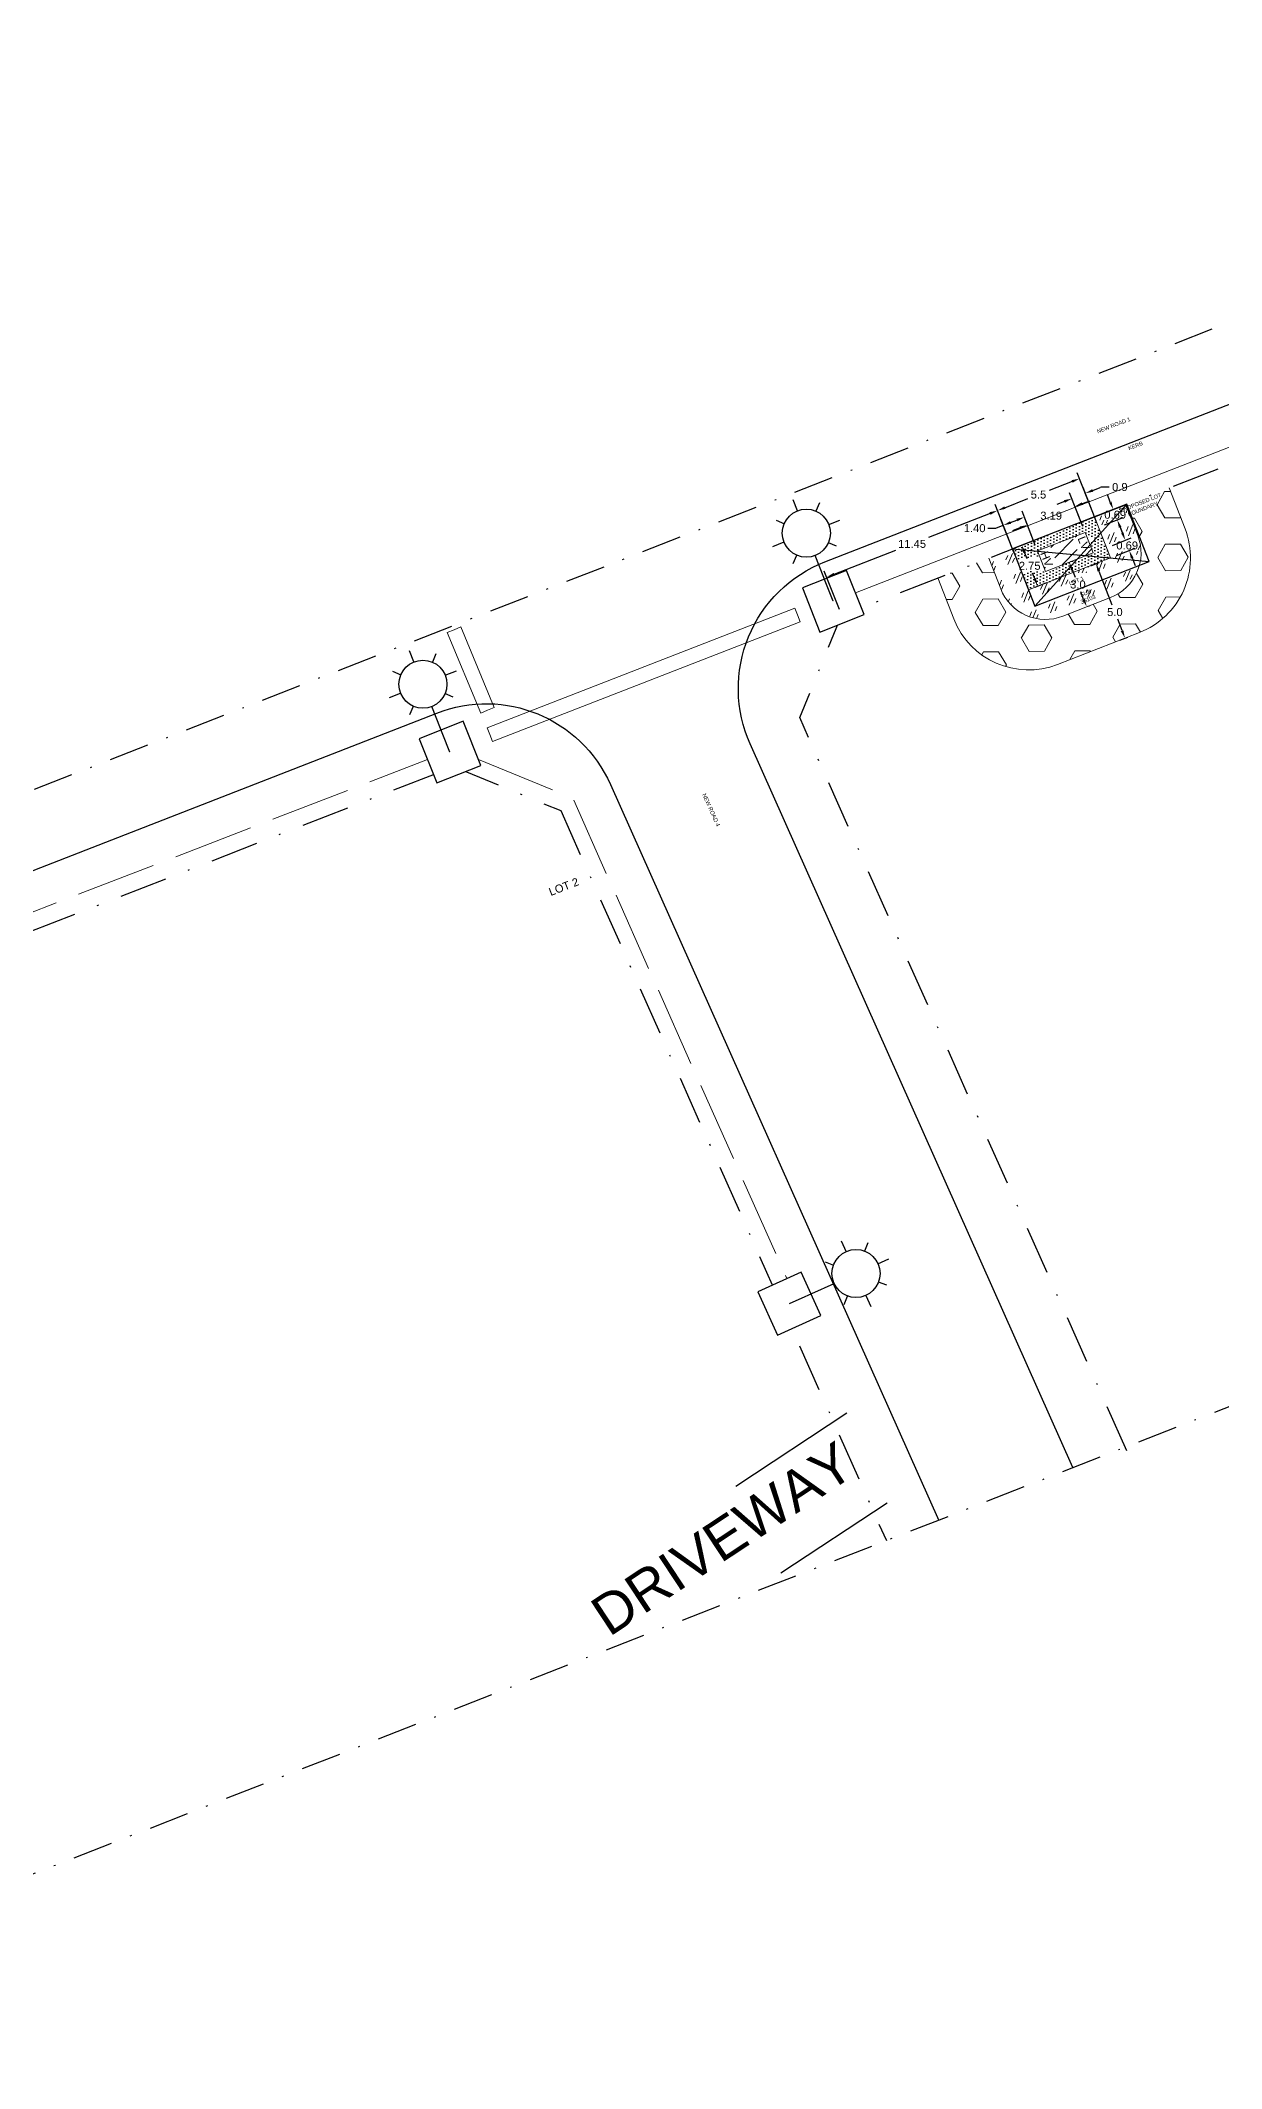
# Model space of a CAD drawing. Header units: metres. Extents: x 303471 to 304743, y 6269257 to 6269879.
# Drawn here: x 304360.6 to 304434.3, y 6269615 to 6269741.7 of the extents above; entities that cross this region are included whole.
import ezdxf
from ezdxf.enums import TextEntityAlignment as Align

# ---------------------------------------------------------------- set-up
doc = ezdxf.new("R2010")
doc.units = ezdxf.units.M
for name, pattern in [('DASHDOT2', [0.5, 0.25, -0.125, 0, -0.125]), ('DASHDOTX2', [2, 1, -0.5, 0, -0.5]), ('IE Trench LV', [6.5, 5, -1.5]), ('IECLTRLV', [6.5, 5, -1.5]), ('PHANTOM2', [1.25, 0.625, -0.125, 0.125, -0.125, 0.125, -0.125])]:
    doc.linetypes.add(name, pattern=pattern)
doc.layers.get('0').update_dxf_attribs({"color": 6})
for name, color, linetype in [('_User Miscellaneous1', 7, 'Continuous'), ('_User Miscellaneous4', 7, 'Continuous'), ('_User Miscellaneous5', 7, 'Continuous'), ('_User Miscellaneous6', 7, 'Continuous'), ('_User Miscellaneous7', 7, 'Continuous'), ('Equip_SP_SL_NEW', 2, 'Continuous'), ('Notes', 7, 'Continuous'), ('Sub_SP_NEW', 2, 'Continuous'), ('SupportsUG_SP_LV_SL_NEW', 2, 'Continuous'), ('UG_Details_SP_MISC', 7, 'Continuous')]:
    doc.layers.add(name, color=color, linetype=linetype)
doc.layers.add('Trench_SP_NEW', color=7, linetype='IECLTRLV', lineweight=20)
doc.styles.add('POLE_LABEL', font='arial.ttf')
doc.styles.add('SL_LABEL', font='arial.ttf')
doc.styles.get("Standard").update_dxf_attribs({"font": 'arial.ttf'})
doc.linetypes.add('IE Trench HV', pattern='A,7,-0.2,["/",Standard,S=3,R=0,X=0.6,Y=-1.4],-2.5', length=9.7)
doc.dimstyles.get("Standard").update_dxf_attribs({"dimtxt": 0.18, "dimasz": 0.18, "dimexe": 0.18, "dimexo": 0.0625, "dimgap": 0.09, "dimtad": 0, "dimtih": 1, "dimtoh": 1, "dimdec": 4, "dimzin": 0, "dimdsep": 46, "dimtxsty": 'Standard', "dimcen": 0.09, "dimadec": 0, "dimazin": 0, "dimtfac": 1, "dimtdec": 4, "dimtofl": 0, "dimtmove": 0, "dimatfit": 3, "dimfxl": 1, "dimtolj": 1, "dimtzin": 0, "dimarcsym": 0})

# ---------------------------------------------------------------- blocks, each defined once
blk = doc.blocks.new('COLUMN_NEW')
for tag, flags, p in [('NOTES', 9, (1.5, -2.4)), ('LABEL_ALIGNMENT', 9, (1.5, -2.6)), ('Z', 1, (1.5, -2.8))]:
    blk.add_attdef(tag, text='', height=0.2, dxfattribs=dict(flags=flags)).set_placement(p, align=Align.MIDDLE_LEFT)
blk.add_wipeout([(-1.485, -1.485), (1.485, -1.485), (1.485, 1.485), (-1.485, 1.485)])
at = {"lineweight": -3}
blk.add_lwpolyline([(-1.485, -1.485), (1.485, -1.485), (1.485, 1.485), (-1.485, 1.485)], close=True, dxfattribs=at)
for tag, height, flags, p in [('ASSET_NUM', 2.5, 8, (2, 2)), ('STREET_CODE', 0.2, 9, (1.5, 0)), ('OWNED_BY', 0.2, 9, (1.5, -0.4)), ('OPERATED_BY', 0.2, 9, (1.5, -0.6)), ('STATE', 0.2, 9, (1.5, -1)), ('COLUMN_TYPE', 0.2, 9, (1.5, -0.2)), ('USAGE', 0.2, 9, (1.5, -1.2)), ('MAINTAINED_BY', 0.2, 9, (1.5, -0.8)), ('SUBURB', 0.2, 9, (1.5, -1.8)), ('STREETNAME', 0.2, 9, (1.5, -2)), ('LEGEND', 0.2, 9, (1.5, -1.4)), ('PARENT', 0.2, 9, (1.5, -1.6)), ('LOCATION', 0.2, 9, (1.5, -2.2))]:
    blk.add_attdef(tag, text='', height=height, dxfattribs=dict(flags=flags)).set_placement(p, align=Align.MIDDLE_LEFT)
at = {"style": 'POLE_LABEL', "flags": 9}
blk.add_attdef('STRUCTURE_PLANT_NUMBER', text='', height=0.2, dxfattribs=at).set_placement((1.5, 0.242), align=Align.MIDDLE_LEFT)
blk = doc.blocks.new('*U97')
for p, q in [((-2.25, 5.63), (-2.53, 6.33)), ((-0.88, 6.14), (-1.1, 5.62)), ((-0.3, 4.8), (0.4, 5.07)), ((-3.59, 5.05), (-3.07, 4.83)), ((-3.78, 3.41), (-3.09, 3.68)), ((-2.51, 2.34), (-2.29, 2.86)), ((0, 0), (-1.14, 2.85)), ((0.2, 3.43), (-0.32, 3.65)), ((0, 0), (0, 0))]:
    blk.add_line(p, q)
blk.add_circle((-1.69, 4.24), 1.5)
at = {"style": 'SL_LABEL'}
for tag, height, flags, p in [('ASSET_NUM', 2.5, 8, (2, 2)), ('STREET_CODE', 0.2, 9, (0, -0.2))]:
    blk.add_attdef(tag, text='', height=height, dxfattribs=dict(at, flags=flags)).set_placement(p, align=Align.MIDDLE_LEFT)
for tag, p, flags in [('Z', (0, 0), 1), ('OPERATED_BY', (0, -9.61), 9)]:
    blk.add_attdef(tag, p, '', height=0.2, dxfattribs=dict(flags=flags))
for tag, height, flags, p in [('CONSTRUCTED_VOLTAGE', 0.2, 9, (0, -0.4)), ('CONTROL_TYPE', 0.2, 9, (0, -0.6)), ('LANTERN_PURPOSE', 0.2, 9, (0, -0.8)), ('LANTERN_TYPE', 0.2, 9, (0, -1)), ('NO_PHASES', 0.2, 9, (0, -1.2)), ('OPERATING_VOLTAGE', 0.2, 9, (0, -1.4)), ('ORIENTATION', 0.2, 9, (0, -1.6)), ('OWNED_BY', 0.2, 9, (0, -1.8)), ('STATE', 0.2, 9, (0, -2)), ('CEXIST', 0.2, 9, (0, -2.4)), ('CNEW', 0.2, 9, (0, -2.6)), ('USAGE', 0.2, 9, (0, -2.2)), ('LNUMBER', 2.5, 8, (1.2, -2.8)), ('CNUMBER', 0.2, 9, (0, -2.8)), ('CREMOVE', 0.2, 9, (0, -3)), ('CREPLACE', 0.2, 9, (0, -3.2)), ('LKINGHEIGHT', 0.2, 9, (0, -3.4)), ('LBRACKET', 0.2, 9, (0, -3.6)), ('LBRACKETVOCAB', 0.2, 9, (0, -3.8)), ('LCATEGORY', 0.2, 9, (0, -4)), ('LCHARGE1', 0.2, 9, (0, -4.2)), ('LCHARGE1PERCENT', 0.2, 9, (0, -4.4)), ('LCHARGE2', 0.2, 9, (0, -4.6)), ('LCHARGE2PERCENT', 0.2, 9, (0, -4.8)), ('LCHARGE3', 0.2, 9, (0, -5)), ('LCHARGE3PERCENT', 0.2, 9, (0, -5.2)), ('LEXIST', 0.2, 9, (0, -5.4)), ('LLAMP', 0.2, 9, (0, -5.6)), ('LLAMPVOCAB', 0.2, 9, (0, -5.8)), ('LMAST', 0.2, 9, (0, -6)), ('LMASTVOCAB', 0.2, 9, (0, -6.2)), ('LNEW', 0.2, 9, (0, -6.4)), ('LANTNUMBER', 0.2, 9, (0, -6.6)), ('LOUTREACH', 0.2, 9, (0, -7)), ('LOUTREACHVOCAB', 0.2, 9, (0, -7.2)), ('LRATECODE', 0.2, 9, (0, -7.4)), ('LREMOVE', 0.2, 9, (0, -7.6)), ('SUBURB', 0.2, 9, (0, -8.6)), ('STREETNAME', 0.2, 9, (0, -8.8)), ('LREPLACE', 0.2, 9, (0, -7.8)), ('LTYPE', 0.2, 9, (0, -8)), ('LTYPEVOCAB', 0.2, 9, (0, -8.2)), ('LEGEND', 0.2, 9, (0, -8.4)), ('LOCATION', 0.2, 9, (0, -9)), ('NOTES', 0.2, 9, (0, -9.2)), ('MAINTAINED_BY', 0.2, 9, (0, -9.86))]:
    blk.add_attdef(tag, text='', height=height, dxfattribs=dict(flags=flags)).set_placement(p, align=Align.MIDDLE_LEFT)
blk = doc.blocks.new('*U98')
for p, q in [((3.24, 3.93), (3.55, 3.24)), ((4.89, 3.8), (4.69, 3.28)), ((2.23, 2.61), (2.76, 2.41)), ((5.53, 2.49), (6.21, 2.8)), ((6.09, 1.15), (5.57, 1.34)), ((0, 0), (2.8, 1.26)), ((0, 0), (0, 0)), ((3.43, -0.05), (3.63, 0.47)), ((4.78, 0.51), (5.09, -0.18))]:
    blk.add_line(p, q)
blk.add_circle((4.16, 1.88), 1.5)
at = {"style": 'SL_LABEL'}
for tag, height, flags, p in [('ASSET_NUM', 2.5, 8, (2, 2)), ('STREET_CODE', 0.2, 9, (0, -0.2))]:
    blk.add_attdef(tag, text='', height=height, dxfattribs=dict(at, flags=flags)).set_placement(p, align=Align.MIDDLE_LEFT)
for tag, p, flags in [('Z', (0, 0), 1), ('OPERATED_BY', (0, -9.61), 9)]:
    blk.add_attdef(tag, p, '', height=0.2, dxfattribs=dict(flags=flags))
for tag, height, flags, p in [('CONSTRUCTED_VOLTAGE', 0.2, 9, (0, -0.4)), ('CONTROL_TYPE', 0.2, 9, (0, -0.6)), ('LANTERN_PURPOSE', 0.2, 9, (0, -0.8)), ('LANTERN_TYPE', 0.2, 9, (0, -1)), ('NO_PHASES', 0.2, 9, (0, -1.2)), ('OPERATING_VOLTAGE', 0.2, 9, (0, -1.4)), ('ORIENTATION', 0.2, 9, (0, -1.6)), ('OWNED_BY', 0.2, 9, (0, -1.8)), ('STATE', 0.2, 9, (0, -2)), ('CEXIST', 0.2, 9, (0, -2.4)), ('CNEW', 0.2, 9, (0, -2.6)), ('USAGE', 0.2, 9, (0, -2.2)), ('LNUMBER', 2.5, 8, (1.2, -2.8)), ('CNUMBER', 0.2, 9, (0, -2.8)), ('CREMOVE', 0.2, 9, (0, -3)), ('CREPLACE', 0.2, 9, (0, -3.2)), ('LKINGHEIGHT', 0.2, 9, (0, -3.4)), ('LBRACKET', 0.2, 9, (0, -3.6)), ('LBRACKETVOCAB', 0.2, 9, (0, -3.8)), ('LCATEGORY', 0.2, 9, (0, -4)), ('LCHARGE1', 0.2, 9, (0, -4.2)), ('LCHARGE1PERCENT', 0.2, 9, (0, -4.4)), ('LCHARGE2', 0.2, 9, (0, -4.6)), ('LCHARGE2PERCENT', 0.2, 9, (0, -4.8)), ('LCHARGE3', 0.2, 9, (0, -5)), ('LCHARGE3PERCENT', 0.2, 9, (0, -5.2)), ('LEXIST', 0.2, 9, (0, -5.4)), ('LLAMP', 0.2, 9, (0, -5.6)), ('LLAMPVOCAB', 0.2, 9, (0, -5.8)), ('LMAST', 0.2, 9, (0, -6)), ('LMASTVOCAB', 0.2, 9, (0, -6.2)), ('LNEW', 0.2, 9, (0, -6.4)), ('LANTNUMBER', 0.2, 9, (0, -6.6)), ('LOUTREACH', 0.2, 9, (0, -7)), ('LOUTREACHVOCAB', 0.2, 9, (0, -7.2)), ('LRATECODE', 0.2, 9, (0, -7.4)), ('LREMOVE', 0.2, 9, (0, -7.6)), ('SUBURB', 0.2, 9, (0, -8.6)), ('STREETNAME', 0.2, 9, (0, -8.8)), ('LREPLACE', 0.2, 9, (0, -7.8)), ('LTYPE', 0.2, 9, (0, -8)), ('LTYPEVOCAB', 0.2, 9, (0, -8.2)), ('LEGEND', 0.2, 9, (0, -8.4)), ('LOCATION', 0.2, 9, (0, -9)), ('NOTES', 0.2, 9, (0, -9.2)), ('MAINTAINED_BY', 0.2, 9, (0, -9.86))]:
    blk.add_attdef(tag, text='', height=height, dxfattribs=dict(flags=flags)).set_placement(p, align=Align.MIDDLE_LEFT)
blk = doc.blocks.new('*U99')
for p, q in [((-2.23, 5.64), (-2.5, 6.34)), ((-3.57, 5.07), (-3.05, 4.84)), ((-0.86, 6.14), (-1.08, 5.62)), ((-0.28, 4.8), (0.42, 5.07)), ((-3.77, 3.42), (-3.07, 3.7)), ((-2.5, 2.35), (-2.27, 2.87)), ((0, 0), (-1.13, 2.85)), ((0.21, 3.43), (-0.3, 3.65)), ((0, 0), (0, 0))]:
    blk.add_line(p, q)
blk.add_circle((-1.68, 4.25), 1.5)
at = {"style": 'SL_LABEL'}
for tag, height, flags, p in [('ASSET_NUM', 2.5, 8, (2, 2)), ('STREET_CODE', 0.2, 9, (0, -0.2))]:
    blk.add_attdef(tag, text='', height=height, dxfattribs=dict(at, flags=flags)).set_placement(p, align=Align.MIDDLE_LEFT)
for tag, p, flags in [('Z', (0, 0), 1), ('OPERATED_BY', (0, -9.61), 9)]:
    blk.add_attdef(tag, p, '', height=0.2, dxfattribs=dict(flags=flags))
for tag, height, flags, p in [('CONSTRUCTED_VOLTAGE', 0.2, 9, (0, -0.4)), ('CONTROL_TYPE', 0.2, 9, (0, -0.6)), ('LANTERN_PURPOSE', 0.2, 9, (0, -0.8)), ('LANTERN_TYPE', 0.2, 9, (0, -1)), ('NO_PHASES', 0.2, 9, (0, -1.2)), ('OPERATING_VOLTAGE', 0.2, 9, (0, -1.4)), ('ORIENTATION', 0.2, 9, (0, -1.6)), ('OWNED_BY', 0.2, 9, (0, -1.8)), ('STATE', 0.2, 9, (0, -2)), ('CEXIST', 0.2, 9, (0, -2.4)), ('CNEW', 0.2, 9, (0, -2.6)), ('USAGE', 0.2, 9, (0, -2.2)), ('LNUMBER', 2.5, 8, (1.2, -2.8)), ('CNUMBER', 0.2, 9, (0, -2.8)), ('CREMOVE', 0.2, 9, (0, -3)), ('CREPLACE', 0.2, 9, (0, -3.2)), ('LKINGHEIGHT', 0.2, 9, (0, -3.4)), ('LBRACKET', 0.2, 9, (0, -3.6)), ('LBRACKETVOCAB', 0.2, 9, (0, -3.8)), ('LCATEGORY', 0.2, 9, (0, -4)), ('LCHARGE1', 0.2, 9, (0, -4.2)), ('LCHARGE1PERCENT', 0.2, 9, (0, -4.4)), ('LCHARGE2', 0.2, 9, (0, -4.6)), ('LCHARGE2PERCENT', 0.2, 9, (0, -4.8)), ('LCHARGE3', 0.2, 9, (0, -5)), ('LCHARGE3PERCENT', 0.2, 9, (0, -5.2)), ('LEXIST', 0.2, 9, (0, -5.4)), ('LLAMP', 0.2, 9, (0, -5.6)), ('LLAMPVOCAB', 0.2, 9, (0, -5.8)), ('LMAST', 0.2, 9, (0, -6)), ('LMASTVOCAB', 0.2, 9, (0, -6.2)), ('LNEW', 0.2, 9, (0, -6.4)), ('LANTNUMBER', 0.2, 9, (0, -6.6)), ('LOUTREACH', 0.2, 9, (0, -7)), ('LOUTREACHVOCAB', 0.2, 9, (0, -7.2)), ('LRATECODE', 0.2, 9, (0, -7.4)), ('LREMOVE', 0.2, 9, (0, -7.6)), ('SUBURB', 0.2, 9, (0, -8.6)), ('STREETNAME', 0.2, 9, (0, -8.8)), ('LREPLACE', 0.2, 9, (0, -7.8)), ('LTYPE', 0.2, 9, (0, -8)), ('LTYPEVOCAB', 0.2, 9, (0, -8.2)), ('LEGEND', 0.2, 9, (0, -8.4)), ('LOCATION', 0.2, 9, (0, -9)), ('NOTES', 0.2, 9, (0, -9.2)), ('MAINTAINED_BY', 0.2, 9, (0, -9.86))]:
    blk.add_attdef(tag, text='', height=height, dxfattribs=dict(flags=flags)).set_placement(p, align=Align.MIDDLE_LEFT)
blk = doc.blocks.new('SUB_PADMOUNT_NEW')
for p, q in [((-3.84, 1.92), (3.84, -1.92)), ((3.84, 1.92), (-3.84, -1.92))]:
    blk.add_line(p, q)
blk.add_lwpolyline([(-3.84, -1.92), (3.84, -1.92), (3.84, 1.92), (-3.84, 1.92)], close=True)
for tag, height, flags, p in [('ASSET_NUM', 2.5, 8, (2, 2)), ('STREET_CODE', 0.2, 9, (1.5, 0)), ('OPERATING_VOLTAGE', 0.2, 9, (1.5, -0.4)), ('ORIENTATION', 0.2, 9, (1.5, -0.6)), ('OWNED_BY', 0.2, 9, (1.5, -0.8)), ('OPERATED_BY', 0.2, 9, (1.5, -1)), ('NO_PHASES', 0.2, 9, (1.5, -0.2)), ('MAINTAINED_BY', 0.2, 9, (1.5, -1.2)), ('CONSTRUCTED_VOLTAGE', 0.2, 9, (1.5, -1.4)), ('SECONDARY_VOLTAGE', 0.2, 9, (1.5, -1.6)), ('STATE', 0.2, 9, (1.5, -1.8)), ('SUBSTATION_TYPE', 0.2, 9, (1.5, -2.2)), ('PARENT', 0.2, 9, (1.5, -2)), ('USAGE', 0.2, 9, (1.5, -2.4)), ('LEGEND', 0.2, 9, (1.5, -2.6)), ('SUBURB', 0.2, 9, (1.5, -2.8)), ('STREETNAME', 0.2, 9, (1.5, -3)), ('Z', 0.2, 1, (1.5, -3.6)), ('LOCATION', 0.2, 9, (1.5, -3.2)), ('NOTES', 0.2, 9, (1.5, -3.4))]:
    blk.add_attdef(tag, text='', height=height, dxfattribs=dict(flags=flags)).set_placement(p, align=Align.MIDDLE_LEFT)
blk = doc.blocks.new('*D132')
at = {"layer": '_User Miscellaneous5', "color": 0, "linetype": 'Continuous', "lineweight": -2, "transparency": 16777216}
for p, q in [((304425.02, 6269714.11), (304423.58, 6269713.55)), ((304426.27, 6269712.27), (304425.34, 6269714.66)), ((304421.15, 6269710.27), (304420.21, 6269712.67)), ((304420.82, 6269712.47), (304422.26, 6269713.04))]:
    blk.add_line(p, q, dxfattribs=at)
at = {"layer": '_User Miscellaneous5', "color": 0, "linetype": 'Continuous', "lineweight": 0, "transparency": 16777216}
for points in [[(304424.99, 6269714.19), (304425.05, 6269714.03), (304425.48, 6269714.29)], [(304420.79, 6269712.55), (304420.85, 6269712.4), (304420.36, 6269712.29)]]:
    blk.add_solid(points, dxfattribs=at)
at = {"layer": 'Defpoints', "color": 0, "linetype": 'Continuous', "lineweight": 0, "transparency": 16777216}
for p in [(304425.48, 6269714.29), (304426.41, 6269711.9), (304421.29, 6269709.9)]:
    blk.add_point(p, dxfattribs=at)
at = {"layer": '_User Miscellaneous5', "color": 0, "linetype": 'Continuous', "lineweight": 0, "transparency": 16777216, "insert": (304422.92, 6269713.29), "char_height": 0.5, "attachment_point": 5}
blk.add_mtext('\\A1;5.5', dxfattribs=at)
blk = doc.blocks.new('*D129')
at = {"layer": '_User Miscellaneous5', "color": 0, "linetype": 'Continuous', "lineweight": -2, "transparency": 16777216}
for p, q in [((304422.42, 6269710.34), (304421.68, 6269710.05)), ((304422.05, 6269709.66), (304422.19, 6269709.3)), ((304422.69, 6269708.03), (304422.55, 6269708.39)), ((304423.42, 6269707.78), (304422.68, 6269707.49))]:
    blk.add_line(p, q, dxfattribs=at)
at = {"layer": '_User Miscellaneous5', "color": 0, "linetype": 'Continuous', "lineweight": 0, "transparency": 16777216}
for points in [[(304422.13, 6269709.69), (304421.97, 6269709.63), (304421.87, 6269710.13)], [(304422.76, 6269708.06), (304422.61, 6269708), (304422.87, 6269707.56)]]:
    blk.add_solid(points, dxfattribs=at)
at = {"layer": 'Defpoints', "color": 0, "linetype": 'Continuous', "lineweight": 0, "transparency": 16777216}
for p in [(304422.6, 6269710.41), (304422.87, 6269707.56), (304423.6, 6269707.85)]:
    blk.add_point(p, dxfattribs=at)
at = {"layer": '_User Miscellaneous5', "color": 0, "linetype": 'Continuous', "lineweight": 0, "transparency": 16777216, "insert": (304422.37, 6269708.84), "char_height": 0.5, "attachment_point": 5}
blk.add_mtext('\\A1;2.75', dxfattribs=at)
blk = doc.blocks.new('*D133')
at = {"layer": '_User Miscellaneous5', "color": 0, "linetype": 'Continuous', "lineweight": -2, "transparency": 16777216}
for p, q in [((304425.68, 6269711.3), (304425.05, 6269712.92)), ((304425.66, 6269712.73), (304426.13, 6269712.91)), ((304421.76, 6269711.21), (304421.29, 6269711.03)), ((304422.71, 6269710.14), (304422.08, 6269711.76))]:
    blk.add_line(p, q, dxfattribs=at)
at = {"layer": '_User Miscellaneous5', "color": 0, "linetype": 'Continuous', "lineweight": 0, "transparency": 16777216}
for points in [[(304425.63, 6269712.81), (304425.69, 6269712.65), (304425.19, 6269712.55)], [(304421.73, 6269711.29), (304421.79, 6269711.13), (304422.22, 6269711.39)]]:
    blk.add_solid(points, dxfattribs=at)
at = {"layer": 'Defpoints', "color": 0, "linetype": 'Continuous', "lineweight": 0, "transparency": 16777216}
for p in [(304425.19, 6269712.55), (304422.86, 6269709.77), (304425.83, 6269710.93)]:
    blk.add_point(p, dxfattribs=at)
at = {"layer": '_User Miscellaneous5', "color": 0, "linetype": 'Continuous', "lineweight": 0, "transparency": 16777216, "insert": (304423.71, 6269711.97), "char_height": 0.5, "attachment_point": 5}
blk.add_mtext('\\A1;3.19', dxfattribs=at)
blk = doc.blocks.new('*D134')
at = {"layer": '_User Miscellaneous5', "color": 0, "linetype": 'Continuous', "lineweight": -2, "transparency": 16777216}
for p, q in [((304419.75, 6269711.19), (304420.25, 6269711.19)), ((304420.25, 6269711.19), (304420.72, 6269711.37)), ((304421.4, 6269709.63), (304420.57, 6269711.74)), ((304421.18, 6269711.55), (304421.57, 6269711.7)), ((304422.71, 6269710.14), (304421.89, 6269712.25))]:
    blk.add_line(p, q, dxfattribs=at)
at = {"layer": '_User Miscellaneous5', "color": 0, "linetype": 'Continuous', "lineweight": 0, "transparency": 16777216}
for points in [[(304421.15, 6269711.63), (304421.21, 6269711.47), (304420.72, 6269711.37)], [(304421.54, 6269711.78), (304421.6, 6269711.62), (304422.03, 6269711.88)]]:
    blk.add_solid(points, dxfattribs=at)
at = {"layer": 'Defpoints', "color": 0, "linetype": 'Continuous', "lineweight": 0, "transparency": 16777216}
for p in [(304422.03, 6269711.88), (304422.86, 6269709.77), (304421.54, 6269709.26)]:
    blk.add_point(p, dxfattribs=at)
at = {"layer": '_User Miscellaneous5', "color": 0, "linetype": 'Continuous', "lineweight": 0, "transparency": 16777216, "insert": (304418.93, 6269711.19), "char_height": 0.5, "attachment_point": 5}
blk.add_mtext('\\A1;1.40', dxfattribs=at)
blk = doc.blocks.new('*D135')
at = {"layer": '_User Miscellaneous5', "color": 0, "linetype": 'Continuous', "lineweight": -2, "transparency": 16777216}
for p, q in [((304426.52, 6269711.63), (304425.7, 6269713.74)), ((304426.31, 6269713.55), (304426.77, 6269713.73)), ((304426.84, 6269713.76), (304426.77, 6269713.73)), ((304427.34, 6269713.76), (304426.84, 6269713.76)), ((304424.54, 6269712.86), (304424.07, 6269712.68)), ((304425.68, 6269711.3), (304424.86, 6269713.41))]:
    blk.add_line(p, q, dxfattribs=at)
at = {"layer": '_User Miscellaneous5', "color": 0, "linetype": 'Continuous', "lineweight": 0, "transparency": 16777216}
for points in [[(304426.28, 6269713.63), (304426.34, 6269713.47), (304425.84, 6269713.37)], [(304424.51, 6269712.94), (304424.57, 6269712.78), (304425, 6269713.04)]]:
    blk.add_solid(points, dxfattribs=at)
at = {"layer": 'Defpoints', "color": 0, "linetype": 'Continuous', "lineweight": 0, "transparency": 16777216}
for p in [(304425.84, 6269713.37), (304426.67, 6269711.25), (304425.83, 6269710.93)]:
    blk.add_point(p, dxfattribs=at)
at = {"layer": '_User Miscellaneous5', "color": 0, "linetype": 'Continuous', "lineweight": 0, "transparency": 16777216, "insert": (304428, 6269713.76), "char_height": 0.5, "attachment_point": 5}
blk.add_mtext('\\A1;0.9', dxfattribs=at)
blk = doc.blocks.new('*D130')
at = {"layer": '_User Miscellaneous5', "color": 0, "linetype": 'Continuous', "lineweight": -2, "transparency": 16777216}
for p, q in [((304426.18, 6269708.85), (304426.7, 6269709.05)), ((304426.69, 6269708.51), (304427.51, 6269706.41)), ((304428.14, 6269704.79), (304427.87, 6269705.5)), ((304428, 6269704.19), (304428.51, 6269704.39))]:
    blk.add_line(p, q, dxfattribs=at)
at = {"layer": '_User Miscellaneous5', "color": 0, "linetype": 'Continuous', "lineweight": 0, "transparency": 16777216}
for points in [[(304426.77, 6269708.54), (304426.61, 6269708.48), (304426.51, 6269708.98)], [(304428.22, 6269704.82), (304428.06, 6269704.76), (304428.32, 6269704.32)]]:
    blk.add_solid(points, dxfattribs=at)
at = {"layer": 'Defpoints', "color": 0, "linetype": 'Continuous', "lineweight": 0, "transparency": 16777216}
for p in [(304426, 6269708.78), (304427.81, 6269704.12), (304428.32, 6269704.32)]:
    blk.add_point(p, dxfattribs=at)
at = {"layer": '_User Miscellaneous5', "color": 0, "linetype": 'Continuous', "lineweight": 0, "transparency": 16777216, "insert": (304427.69, 6269705.95), "char_height": 0.5, "attachment_point": 5}
blk.add_mtext('\\A1;5.0', dxfattribs=at)
blk = doc.blocks.new('*D131')
at = {"layer": '_User Miscellaneous5', "color": 0, "linetype": 'Continuous', "lineweight": -2, "transparency": 16777216}
for p, q in [((304424.91, 6269709.1), (304425.02, 6269709.14)), ((304425.02, 6269708.61), (304425.2, 6269708.13)), ((304425.74, 6269706.74), (304425.56, 6269707.22)), ((304426, 6269706.31), (304426.11, 6269706.35))]:
    blk.add_line(p, q, dxfattribs=at)
at = {"layer": '_User Miscellaneous5', "color": 0, "linetype": 'Continuous', "lineweight": 0, "transparency": 16777216}
for points in [[(304425.09, 6269708.64), (304424.94, 6269708.57), (304424.84, 6269709.07)], [(304425.82, 6269706.77), (304425.67, 6269706.71), (304425.93, 6269706.28)]]:
    blk.add_solid(points, dxfattribs=at)
at = {"layer": 'Defpoints', "color": 0, "linetype": 'Continuous', "lineweight": 0, "transparency": 16777216}
for p in [(304424.72, 6269709.03), (304425.82, 6269706.23), (304425.93, 6269706.28)]:
    blk.add_point(p, dxfattribs=at)
at = {"layer": '_User Miscellaneous5', "color": 0, "linetype": 'Continuous', "lineweight": 0, "transparency": 16777216, "insert": (304425.38, 6269707.67), "char_height": 0.5, "attachment_point": 5}
blk.add_mtext('\\A1;3.0', dxfattribs=at)
blk = doc.blocks.new('*D136')
at = {"layer": '_User Miscellaneous5', "color": 0, "linetype": 'Continuous', "lineweight": -2, "transparency": 16777216}
for p, q in [((304426.79, 6269712.04), (304427.96, 6269712.5)), ((304427.4, 6269712.82), (304427.22, 6269713.29)), ((304427.04, 6269711.4), (304428.21, 6269711.86)), ((304428.02, 6269711.25), (304428.2, 6269710.78))]:
    blk.add_line(p, q, dxfattribs=at)
at = {"layer": '_User Miscellaneous5', "color": 0, "linetype": 'Continuous', "lineweight": 0, "transparency": 16777216}
for points in [[(304427.48, 6269712.85), (304427.33, 6269712.79), (304427.59, 6269712.36)], [(304428.1, 6269711.28), (304427.94, 6269711.22), (304427.84, 6269711.71)]]:
    blk.add_solid(points, dxfattribs=at)
at = {"layer": 'Defpoints', "color": 0, "linetype": 'Continuous', "lineweight": 0, "transparency": 16777216}
for p in [(304427.59, 6269712.36), (304426.41, 6269711.9), (304426.67, 6269711.25)]:
    blk.add_point(p, dxfattribs=at)
at = {"layer": '_User Miscellaneous5', "color": 0, "linetype": 'Continuous', "lineweight": 0, "transparency": 16777216, "insert": (304427.71, 6269712.03), "char_height": 0.5, "attachment_point": 5}
blk.add_mtext('\\A1;0.69', dxfattribs=at)
blk = doc.blocks.new('*D137')
at = {"layer": '_User Miscellaneous5', "color": 0, "linetype": 'Continuous', "lineweight": -2, "transparency": 16777216}
for p, q in [((304428.16, 6269710.9), (304427.97, 6269711.37)), ((304427.54, 6269710.12), (304428.71, 6269710.58)), ((304427.79, 6269709.48), (304428.96, 6269709.94)), ((304428.77, 6269709.33), (304428.95, 6269708.86))]:
    blk.add_line(p, q, dxfattribs=at)
at = {"layer": '_User Miscellaneous5', "color": 0, "linetype": 'Continuous', "lineweight": 0, "transparency": 16777216}
for points in [[(304428.23, 6269710.93), (304428.08, 6269710.87), (304428.34, 6269710.44)], [(304428.85, 6269709.36), (304428.69, 6269709.3), (304428.59, 6269709.79)]]:
    blk.add_solid(points, dxfattribs=at)
at = {"layer": 'Defpoints', "color": 0, "linetype": 'Continuous', "lineweight": 0, "transparency": 16777216}
for p in [(304427.16, 6269709.98), (304428.34, 6269710.44), (304427.41, 6269709.34)]:
    blk.add_point(p, dxfattribs=at)
at = {"layer": '_User Miscellaneous5', "color": 0, "linetype": 'Continuous', "lineweight": 0, "transparency": 16777216, "insert": (304428.46, 6269710.11), "char_height": 0.5, "attachment_point": 5}
blk.add_mtext('\\A1;0.69', dxfattribs=at)
blk = doc.blocks.new('*D159')
at = {"layer": '_User Miscellaneous5', "color": 0, "linetype": 'Continuous', "lineweight": -2, "transparency": 16777216}
for p, q in [((304421.15, 6269710.27), (304420.21, 6269712.67)), ((304419.89, 6269712.11), (304416.05, 6269710.61)), ((304410.16, 6269708.32), (304414, 6269709.82)), ((304410.48, 6269706.12), (304409.54, 6269708.51))]:
    blk.add_line(p, q, dxfattribs=at)
at = {"layer": '_User Miscellaneous5', "color": 0, "linetype": 'Continuous', "lineweight": 0, "transparency": 16777216}
for points in [[(304419.86, 6269712.19), (304419.92, 6269712.03), (304420.36, 6269712.29)], [(304410.13, 6269708.4), (304410.19, 6269708.24), (304409.69, 6269708.14)]]:
    blk.add_solid(points, dxfattribs=at)
at = {"layer": 'Defpoints', "color": 0, "linetype": 'Continuous', "lineweight": 0, "transparency": 16777216}
for p in [(304420.36, 6269712.29), (304421.29, 6269709.9), (304410.62, 6269705.74)]:
    blk.add_point(p, dxfattribs=at)
at = {"layer": '_User Miscellaneous5', "color": 0, "linetype": 'Continuous', "lineweight": 0, "transparency": 16777216, "insert": (304415.02, 6269710.21), "char_height": 0.5, "attachment_point": 5}
blk.add_mtext('\\A1;11.45', dxfattribs=at)

msp = doc.modelspace()

# ---------------------------------------------------------------- hatches: boundary and pattern name
at = {"layer": '_User Miscellaneous5', "linetype": 'Continuous', "lineweight": 0}
h = msp.add_hatch(dxfattribs=at)
h.set_pattern_fill('HEX', scale=0.3, angle=0.62495182)
h.paths.add_polyline_path([(304420.557, 6269707.404), (304419.809, 6269709.324), (304416.632, 6269708.086), (304417.633, 6269705.519, 0.4140935), (304424.107, 6269702.678), (304429.231, 6269704.675, 0.4145199), (304432.073, 6269711.154), (304431.073, 6269713.713), (304428.372, 6269712.66), (304429.12, 6269710.74, -0.4142122), (304427.414, 6269706.856), (304424.442, 6269705.698, -0.414215)])
h.paths.add_polyline_path([(304427.249, 6269705.505), (304428.47, 6269705.505), (304428.47, 6269706.536), (304427.249, 6269706.536)], flags=24)
h = msp.add_hatch(dxfattribs=at)
h.set_pattern_fill('GOST_GLASS', scale=0.15, angle=22.90554648)
edge = h.paths.add_edge_path()
edge.add_line((304429.12, 6269710.74), (304428.372, 6269712.66))
edge.add_line((304428.372, 6269712.66), (304426.414, 6269711.897))
edge.add_line((304426.414, 6269711.897), (304427.416, 6269709.333))
edge.add_line((304427.416, 6269709.333), (304422.291, 6269707.337))
edge.add_line((304422.291, 6269707.337), (304421.291, 6269709.901))
edge.add_line((304421.291, 6269709.901), (304419.809, 6269709.324))
edge.add_line((304419.809, 6269709.324), (304420.557, 6269707.404))
edge.add_arc((304423.352, 6269708.493), 3, 201.2886, 291.28888)
edge.add_line((304424.442, 6269705.698), (304427.414, 6269706.856))
edge.add_arc((304426.325, 6269709.651), 3, 291.28888, 381.28861)
h.paths.add_polyline_path([(304421.734, 6269708.671), (304421.756, 6269708.478), (304421.7, 6269708.71), (304421.554, 6269709.058)], flags=16)
h.paths.add_polyline_path([(304425.325, 6269707.37), (304426.546, 6269707.37), (304426.546, 6269708.4), (304425.325, 6269708.4)], flags=16)
h.paths.add_polyline_path([(304426.988, 6269711.666), (304428.44, 6269711.775), (304428.368, 6269712.355), (304427.075, 6269712.321)], flags=16)
h.paths.add_polyline_path([(304427.615, 6269709.737), (304429.145, 6269709.755), (304429.174, 6269710.38), (304427.827, 6269710.447)], flags=16)
at = {"layer": '_User Miscellaneous5'}
h = msp.add_hatch(dxfattribs=at)
h.set_pattern_fill('DOTS', scale=0.125, angle=88.90555, style=0)
h.set_pattern_definition([(88.9055464818, (0, 0), (-0.1965061550294, 0.1029909354914), [0, -0.1984375])])
h.paths.add_polyline_path([(304426.414, 6269711.897), (304421.291, 6269709.901), (304422.291, 6269707.337), (304427.416, 6269709.333)])
h.paths.add_polyline_path([(304425.827, 6269710.928), (304426.325, 6269709.651), (304423.352, 6269708.493), (304422.855, 6269709.768)], flags=16)
h.paths.add_polyline_path([(304426.228, 6269710.69), (304426.414, 6269710.055), (304426.399, 6269709.977), (304425.988, 6269711.002)], flags=16)
h.paths.add_polyline_path([(304422.715, 6269709.529), (304423.303, 6269708.619), (304421.853, 6269708.46), (304421.652, 6269709.14)], flags=16)
at = {"layer": '_User Miscellaneous5', "linetype": 'IE Trench LV'}
h = msp.add_hatch(dxfattribs=at)
h.set_pattern_fill('ANSI31', scale=0.2, angle=0.62495182)
h.paths.add_polyline_path([(304426.325, 6269709.651), (304425.827, 6269710.928), (304422.855, 6269709.768), (304423.352, 6269708.493)])
h.paths.add_polyline_path([(304425.032, 6269710.619), (304425.443, 6269709.594), (304426.224, 6269709.909), (304425.899, 6269710.745)], flags=17)
h.paths.add_polyline_path([(304422.901, 6269709.653), (304423.262, 6269708.725), (304424.105, 6269708.942), (304423.651, 6269710.075)], flags=16)

# ---------------------------------------------------------------- linework, layer by layer
at = {"layer": '_User Miscellaneous1', "color": 1, "linetype": 'DASHDOT2', "ltscale": 10, "flags": 128}
msp.add_lwpolyline([(304479.892, 6269741.655), (304505.67, 6269683.99), (304349.291, 6269622.884), (304338.368, 6269618.616), (304209.389, 6269568.217), (304209.389, 6269568.217), (304176.396, 6269623.063), (304315.405, 6269677.381), (304326.328, 6269681.65)], close=True, dxfattribs=at)
at = {"layer": '_User Miscellaneous1', "color": 8, "linetype": 'DASHDOTX2', "ltscale": 3, "flags": 128}
msp.add_lwpolyline([(304428.432, 6269653.556), (304408, 6269699.362), (304410.622, 6269705.744), (304471.318, 6269729.395), (304478.014, 6269726.644), (304498.325, 6269681.12)], dxfattribs=at)
at = {"layer": '_User Miscellaneous1', "color": 8, "linetype": 'DASHDOTX2', "ltscale": 3}
msp.add_lwpolyline([(304343.568, 6269620.648), (304323.197, 6269666.318), (304325.819, 6269672.7), (304386.379, 6269696.297), (304393.075, 6269693.546), (304413.417, 6269647.941)], dxfattribs=at)
at = {"layer": '_User Miscellaneous1', "color": 8}
for points in [[(304404.011, 6269651.351), (304410.938, 6269655.924), (304410.948, 6269655.928)], [(304413.467, 6269650.283), (304413.457, 6269650.277), (304406.832, 6269645.904)]]:
    msp.add_lwpolyline(points, dxfattribs=at)
at = {"layer": '_User Miscellaneous4', "color": 8, "flags": 128}
for points in [[(304425.064, 6269652.515), (304404.904, 6269697.712, -0.4283423), (304409.58, 6269709.094), (304458.495, 6269728.154), (304470.266, 6269732.741, -0.4001935), (304481.114, 6269728.284), (304501.44, 6269682.728)], [(304340.296, 6269619.392), (304320.101, 6269664.668, -0.4283423), (304324.778, 6269676.05), (304385.327, 6269699.644, -0.4002246), (304396.176, 6269695.186), (304416.689, 6269649.197)]]:
    msp.add_lwpolyline(points, format="xyb", dxfattribs=at)
at = {"layer": '_User Miscellaneous5', "linetype": 'Continuous', "lineweight": 0, "ltscale": 5, "flags": 128}
msp.add_lwpolyline([(304416.632, 6269708.086), (304417.633, 6269705.519, 0.4140935), (304424.107, 6269702.678), (304429.231, 6269704.675, 0.4145199), (304432.073, 6269711.154), (304431.073, 6269713.713)], format="xyb", dxfattribs=at)
at = {"layer": '_User Miscellaneous5', "color": 7, "linetype": 'Continuous', "lineweight": 0, "flags": 128}
msp.add_lwpolyline([(304419.809, 6269709.324), (304420.557, 6269707.404, 0.414215), (304424.442, 6269705.698), (304427.414, 6269706.856, 0.4142122), (304429.12, 6269710.74), (304428.372, 6269712.66)], format="xyb", dxfattribs=at)
at = {"layer": '_User Miscellaneous5', "linetype": 'Continuous', "lineweight": 0, "ltscale": 5, "flags": 128}
msp.add_lwpolyline([(304421.291, 6269709.901), (304422.291, 6269707.337), (304427.416, 6269709.333), (304426.414, 6269711.897), (304421.291, 6269709.901)], dxfattribs=at)
at = {"layer": '_User Miscellaneous5', "color": 7, "linetype": 'Continuous', "lineweight": 0, "flags": 128}
msp.add_lwpolyline([(304423.352, 6269708.493), (304426.325, 6269709.651), (304425.827, 6269710.928), (304422.855, 6269709.768), (304423.352, 6269708.493)], dxfattribs=at)
at = {"layer": 'Trench_SP_NEW', "linetype": 'IE Trench HV', "flags": 128}
msp.add_lwpolyline([(304411.485, 6269707.153), (304411.485, 6269707.153), (304411.485, 6269707.153), (304469.697, 6269729.836)], dxfattribs=at)
at = {"layer": 'Trench_SP_NEW', "linetype": 'IE Trench LV', "flags": 128}
for points in [[(304326.577, 6269674.26), (304326.577, 6269674.26), (304326.577, 6269674.26), (304384.742, 6269696.738)], [(304387.94, 6269696.737), (304393.825, 6269694.319), (304407.204, 6269664.309)]]:
    msp.add_lwpolyline(points, dxfattribs=at)
at = {"layer": 'UG_Details_SP_MISC', "lineweight": 0}
for p, q in [((304385.985, 6269704.672), (304386.406, 6269704.847)), ((304386.827, 6269705.023), (304386.406, 6269704.847)), ((304388.918, 6269699.994), (304386.827, 6269705.023)), ((304388.918, 6269699.994), (304388.497, 6269699.819))]:
    msp.add_line(p, q, dxfattribs=at)

# ---------------------------------------------------------------- block references
at = {"layer": 'Sub_SP_NEW', "rotation": 21.28887948596145}
msp.add_blockref('SUB_PADMOUNT_NEW', (304425.566, 6269709.506), dxfattribs=at)

# ---------------------------------------------------------------- texts
at = {"layer": '_User Miscellaneous1', "color": 8, "linetype": 'PHANTOM2', "lineweight": 0, "ltscale": 2, "insert": (304394.716, 6269643.981), "char_height": 2.5, "attachment_point": 1, "rotation": 33.42845}
msp.add_mtext_dynamic_manual_height_columns('DRIVEWAY', width=21.50522, gutter_width=40, heights=[0], dxfattribs=at)
at = {"layer": '_User Miscellaneous6', "linetype": 'PHANTOM2', "lineweight": 0, "ltscale": 2, "char_height": 0.25, "attachment_point": 5, "rotation": 21.28888}
for s, insert, width in [('KERB', (304428.976, 6269716.349), 3.99738), ('PROPOSED LOT BOUNDARY', (304429.364, 6269712.589), 3.99738), ('LOT 1', (304425.286, 6269707.905), 0.95612)]:
    msp.add_mtext(s, dxfattribs=dict(at, insert=insert, width=width))
at = {"layer": '_User Miscellaneous6', "linetype": 'PHANTOM2', "lineweight": 0, "ltscale": 2, "char_height": 0.5}
for s, width, insert, attachment_point, rotation in [('HV', 0.96987, (304423.479, 6269709.811), 1, 291.84216), ('LV', 0.96987, (304425.815, 6269710.743), 1, 291.84216), ('LOT 2', 1.91223, (304393.265, 6269688.789), 5, 21.28888)]:
    msp.add_mtext_dynamic_manual_height_columns(s, width=width, gutter_width=8, heights=[0], dxfattribs=dict(at, insert=insert, attachment_point=attachment_point, rotation=rotation))
at = {"layer": '_User Miscellaneous7', "linetype": 'PHANTOM2', "lineweight": 0, "ltscale": 2, "char_height": 0.25, "width": 3.99738, "attachment_point": 5}
for s, insert, rotation in [('NEW ROAD 1', (304427.611, 6269717.622), 21.28888), ('NEW ROAD 4', (304402.472, 6269693.59), 294.03888)]:
    msp.add_mtext(s, dxfattribs=dict(at, insert=insert, rotation=rotation))
at = {"layer": 'Notes', "linetype": 'PHANTOM2', "lineweight": 0, "ltscale": 2, "insert": (304425.939, 6269706.939), "char_height": 0.25, "width": 0.95612, "attachment_point": 5, "rotation": 21.28888}
msp.add_mtext('SUB 36103', dxfattribs=at)

# ---------------------------------------------------------------- dimensions: what is measured, and where the dimension line sits
at = {"layer": '_User Miscellaneous5', "color": 7, "linetype": 'Continuous', "lineweight": 0}
for p1, p2, distance, override, picture, middle in [((304421.291, 6269709.901), (304426.414, 6269711.897), 2.567, {"dimscale": 0, "dimtxt": 2.5, "dimasz": 2.5, "dimexe": 2, "dimexo": 2, "dimgap": 1, "dimdec": 1, "dimcen": 0.45}, '*D132', (304422.92, 6269713.292)), ((304422.855, 6269709.768), (304425.827, 6269710.928), 1.74, {"dimscale": 0, "dimtxt": 2.5, "dimasz": 2.5, "dimexe": 2, "dimexo": 2, "dimgap": 1, "dimdec": 2, "dimcen": 0.45}, '*D133', (304423.709, 6269711.969)), ((304422.604, 6269710.413), (304423.604, 6269707.848), -0.79, {"dimscale": 0.2, "dimtxt": 2.5, "dimasz": 2.5, "dimexe": 1, "dimexo": 1, "dimgap": 1, "dimdec": 2, "dimcen": 0.45}, '*D129', (304422.368, 6269708.843)), ((304424.725, 6269709.028), (304425.815, 6269706.233), 0.119, {"dimscale": 0.2, "dimtxt": 2.5, "dimasz": 2.5, "dimexe": 1, "dimexo": 1, "dimgap": 1, "dimdec": 1, "dimcen": 0.45}, '*D131', (304425.38, 6269707.674))]:
    dim = msp.add_aligned_dim(p1=p1, p2=p2, distance=distance, dimstyle='Standard', override=override, dxfattribs=at)
    dim.commit()
    dim.dimension.update_dxf_attribs({"geometry": picture, "text_midpoint": middle})
for base, p1, p2, text, picture, middle in [((304425.841, 6269713.366), (304425.827, 6269710.928), (304426.665, 6269711.255), '0.9', '*D135', (304426.9, 6269713.757)), ((304422.032, 6269711.88), (304421.542, 6269709.256), (304422.855, 6269709.768), '1.40', '*D134', (304418.928, 6269711.186))]:
    dim = msp.add_linear_dim(base=base, p1=p1, p2=p2, angle=21.31236, text=text, dimstyle='Standard', override={"dimscale": 0, "dimtxt": 2.5, "dimasz": 2.5, "dimexe": 2, "dimexo": 2, "dimgap": 1, "dimdec": 2, "dimcen": 0.45}, dxfattribs=at)
    dim.commit()
    dim.dimension.update_dxf_attribs({"geometry": picture, "text_midpoint": middle, "dimtype": 161})
for base, p1, p2, angle, override, picture, middle in [((304427.587, 6269712.356), (304426.665, 6269711.255), (304426.414, 6269711.897), 111.34881, {"dimscale": 0.2, "dimtxt": 2.5, "dimasz": 2.5, "dimexe": 2, "dimexo": 2, "dimgap": 1, "dimdec": 2, "dimcen": 0.45}, '*D136', (304427.713, 6269712.034)), ((304428.337, 6269710.436), (304427.415, 6269709.335), (304427.164, 6269709.978), 111.3242, {"dimscale": 0.2, "dimtxt": 2.5, "dimasz": 2.5, "dimexe": 2, "dimexo": 2, "dimgap": 1, "dimdec": 2, "dimcen": 0.45}, '*D137', (304428.463, 6269710.115)), ((304428.324, 6269704.321), (304425.996, 6269708.78), (304427.811, 6269704.121), 291.28888, {"dimscale": 0.2, "dimtxt": 2.5, "dimasz": 2.5, "dimexe": 1, "dimexo": 1, "dimgap": 1, "dimdec": 1, "dimcen": 0.45}, '*D130', (304427.689, 6269705.951))]:
    dim = msp.add_linear_dim(base=base, p1=p1, p2=p2, angle=angle, dimstyle='Standard', override=override, dxfattribs=at)
    dim.commit()
    dim.dimension.update_dxf_attribs({"geometry": picture, "text_midpoint": middle, "dimtype": 161})

# ---------------------------------------------------------------- next in the draw order: block references
at = {"layer": 'SupportsUG_SP_LV_SL_NEW'}
for p, rotation in [((304410.095, 6269706.631, 6.5), 111.5489444444444), ((304386.155, 6269697.204, 6.5), 111.7783083333334), ((304407.358, 6269662.75, 6.5), 24.25886944444444)]:
    msp.add_blockref('COLUMN_NEW', p, dxfattribs=dict(at, rotation=rotation))

# ---------------------------------------------------------------- next in the draw order: linework, layer by layer
at = {"layer": 'UG_Details_SP_MISC', "lineweight": 0}
for p, q in [((304388.485, 6269698.718), (304407.691, 6269706.196)), ((304407.691, 6269706.196), (304407.857, 6269705.771)), ((304388.816, 6269697.868), (304408.022, 6269705.346)), ((304408.022, 6269705.346), (304407.857, 6269705.771)), ((304388.076, 6269699.644), (304385.985, 6269704.672)), ((304388.076, 6269699.644), (304388.497, 6269699.819)), ((304388.485, 6269698.718), (304388.651, 6269698.293)), ((304388.816, 6269697.868), (304388.651, 6269698.293))]:
    msp.add_line(p, q, dxfattribs=at)

# ---------------------------------------------------------------- next in the draw order: block references
at = {"layer": 'Equip_SP_SL_NEW', "linetype": 'Continuous', "lineweight": 0}
for name, p in [('*U99', (304410.095, 6269706.631, 6.5)), ('*U97', (304386.155, 6269697.204, 6.5)), ('*U98', (304407.358, 6269662.75, 6.5))]:
    msp.add_blockref(name, p, dxfattribs=at)

# ---------------------------------------------------------------- next in the draw order: dimensions: what is measured, and where the dimension line sits
at = {"layer": '_User Miscellaneous5', "color": 7, "linetype": 'Continuous', "lineweight": 0}
dim = msp.add_aligned_dim(p1=(304410.622, 6269705.744), p2=(304421.291, 6269709.901), distance=2.567, dimstyle='Standard', override={"dimscale": 0, "dimtxt": 2.5, "dimasz": 2.5, "dimexe": 2, "dimexo": 2, "dimgap": 1, "dimdec": 2, "dimcen": 0.45}, dxfattribs=at)
dim.commit()
dim.dimension.update_dxf_attribs({"geometry": '*D159', "text_midpoint": (304415.024, 6269710.215)})

doc.saveas('drawing.dxf')
